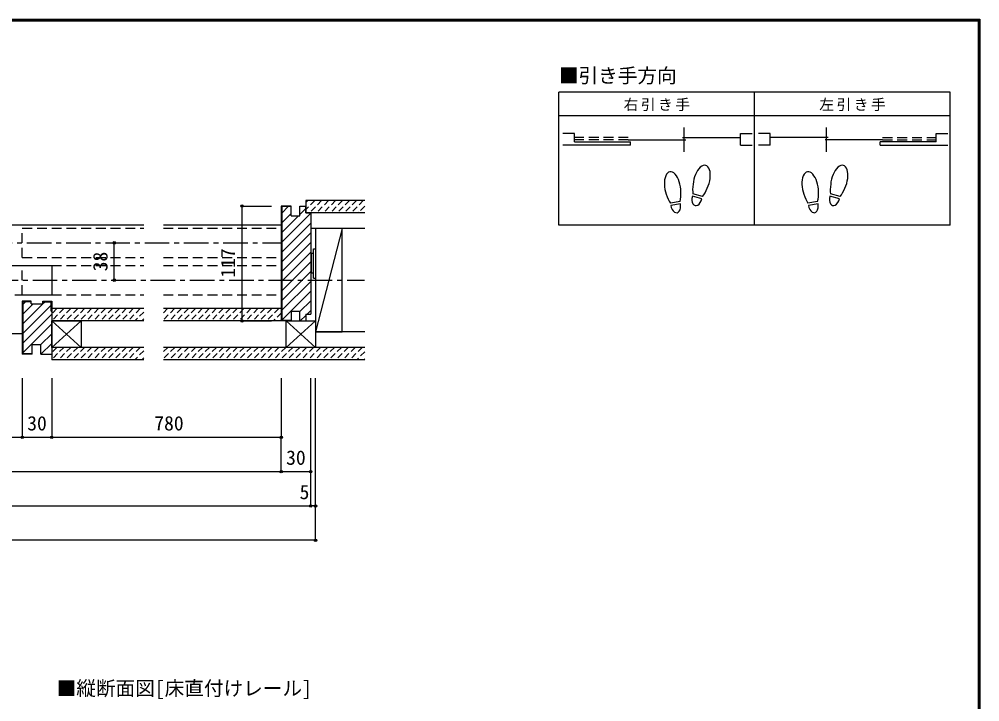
# Model space of a CAD drawing. Units: millimetres at full size, sheet at 1:5; details may follow other scales. Extents: x -973 to 977, y -718 to 696.
# Drawn here: x -1 to 977, y 0 to 696 of the extents above; entities that cross this region are included whole.
import ezdxf
from ezdxf.enums import TextEntityAlignment as Align

# ---------------------------------------------------------------- set-up
doc = ezdxf.new("R2010")
doc.units = ezdxf.units.MM
doc.header["$LTSCALE"] = 5
doc.header["$PDMODE"] = 32
doc.header["$PDSIZE"] = 2.5
for name, pattern in [('CHAIN1', [8, 5, -1, 1, -1]), ('DASHED1', [1.8, 1.2, -0.6]), ('DASHED2', [3, 2, -1])]:
    doc.linetypes.add(name, pattern=pattern)
for name, color, linetype in [('0-1_通り芯', 4, 'CHAIN1'), ('0-2_柱', 7, 'Continuous'), ('0-3_仕上げ', 2, 'Continuous'), ('0-4_枠', 3, 'Continuous'), ('0-6_扉', 6, 'Continuous'), ('0-7_金物', 7, 'Continuous'), ('0-8_戸当り', 3, 'Continuous'), ('0-A_文字', 7, 'Continuous'), ('0-B_寸法', 7, 'Continuous'), ('0-C_ハッチ', 4, 'DASHED1'), ('F-1_枠', 6, 'Continuous')]:
    doc.layers.add(name, color=color, linetype=linetype)
doc.styles.add('ＭＳ ゴシック', font='')
doc.styles.get('ＭＳ ゴシック').set_extended_font_data('MS Gothic')

msp = doc.modelspace()

# ---------------------------------------------------------------- linework, layer by layer
at = {"layer": '0-1_通り芯'}
msp.add_line((-547.68, 430), (350.289, 430), dxfattribs=at)
at = {"layer": '0-2_柱'}
for p, q in [((327.32, 482.5), (300.32, 377.5)), ((327.32, 482.5), (300.32, 482.5)), ((300.32, 482.5), (300.32, 361.5)), ((327.32, 377.5), (327.32, 482.5)), ((31.653, 361.5), (31.653, 388.5)), ((61.653, 388.5), (31.653, 361.5)), ((61.653, 388.5), (61.653, 361.5)), ((300.32, 361.5), (270.32, 388.5)), ((300.32, 377.5), (327.32, 377.5)), ((61.653, 361.5), (31.653, 361.5)), ((300.32, 361.5), (270.32, 361.5))]:
    msp.add_line(p, q, dxfattribs=at)
msp.add_lwpolyline([(61.653, 361.5), (31.653, 388.5), (61.653, 388.5)], dxfattribs=at)
msp.add_lwpolyline([(300.32, 388.5), (270.32, 361.5), (270.32, 388.5)], close=True, dxfattribs=at)
at = {"layer": '0-3_仕上げ'}
for p, q in [((350.32, 511), (290.32, 511)), ((290.32, 511), (290.32, 498.5)), ((350.32, 498.5), (290.32, 498.5)), ((295.32, 498.5), (295.32, 482.5)), ((350.32, 482.5), (295.32, 482.5)), ((31.653, 401), (31.653, 388.5)), ((125.32, 401), (31.653, 401)), ((265.32, 401), (145.32, 401)), ((125.32, 388.5), (31.653, 388.5)), ((265.32, 388.5), (145.32, 388.5)), ((300.32, 377.5), (300.32, 361.5)), ((350.32, 377.5), (300.32, 377.5)), ((350.32, 361.5), (145.32, 361.5)), ((125.32, 349), (31.653, 349)), ((350.32, 349), (145.32, 349))]:
    msp.add_line(p, q, dxfattribs=at)
msp.add_lwpolyline([(125.32, 361.5), (31.653, 361.5), (31.653, 349)], dxfattribs=at)
at = {"layer": '0-4_枠'}
for p, q in [((275.32, 505.5), (265.32, 505.5)), ((265.32, 505.5), (265.32, 388.5)), ((275.32, 505), (265.82, 505)), ((265.82, 505), (265.82, 389)), ((275.32, 495.5), (275.32, 505.5)), ((284.32, 505.5), (290.32, 505.5)), ((284.32, 495.5), (284.32, 505.5)), ((290.32, 498.5), (290.32, 505.5)), ((275.32, 495.5), (284.32, 495.5)), ((290.32, 498.5), (295.32, 498.5)), ((295.32, 498.5), (295.32, 395.5)), ((1.653, 408.5), (1.653, 354.5)), ((10.653, 408), (2.153, 408)), ((2.153, 408), (2.153, 355)), ((22.653, 408), (31.153, 408)), ((31.153, 398.5), (31.153, 408)), ((31.653, 408.5), (31.653, 354.5)), ((31.153, 398.5), (31.653, 398.5)), ((275.32, 398.5), (284.32, 398.5)), ((275.32, 398.5), (275.32, 388.5)), ((284.32, 388.5), (284.32, 398.5)), ((290.32, 395.5), (295.32, 395.5)), ((290.32, 395.5), (290.32, 388.5)), ((275.32, 388.5), (265.32, 388.5)), ((275.32, 389), (265.82, 389)), ((284.32, 388.5), (290.32, 388.5)), ((20.653, 354.5), (20.653, 364.5)), ((11.653, 354.5), (1.653, 354.5)), ((11.653, 355), (2.153, 355)), ((20.653, 354.5), (31.653, 354.5))]:
    msp.add_line(p, q, dxfattribs=at)
at = {"layer": '0-4_枠', "color": 4}
for p, q in [((-98.68, 486.5), (125.32, 486.5)), ((145.32, 486.5), (265.32, 486.5)), ((-98.68, 375.5), (1.653, 375.5))]:
    msp.add_line(p, q, dxfattribs=at)
at = {"layer": '0-4_枠'}
for points in [[(10.653, 406), (10.653, 408.5), (1.653, 408.5)], [(10.653, 406), (22.653, 406), (22.653, 408.5), (31.653, 408.5)], [(11.653, 354.5), (11.653, 364.5), (20.653, 364.5)]]:
    msp.add_lwpolyline(points, dxfattribs=at)
at = {"layer": '0-6_扉', "color": 2, "linetype": 'DASHED2'}
for p, q in [((1.653, 453), (1.653, 483)), ((1.653, 483), (125.32, 483)), ((145.32, 483), (265.32, 483)), ((265.32, 483), (265.32, 453)), ((1.653, 453), (125.32, 453)), ((145.32, 453), (265.32, 453)), ((1.653, 415), (1.653, 445)), ((1.653, 445), (125.32, 445)), ((145.32, 445), (265.32, 445)), ((265.32, 445), (265.32, 415)), ((1.653, 415), (125.32, 415)), ((145.32, 415), (265.32, 415))]:
    msp.add_line(p, q, dxfattribs=at)
at = {"layer": '0-6_扉'}
for p, q in [((-98.68, 445), (31.653, 445)), ((31.653, 445), (31.653, 415)), ((-5.787, 415), (31.653, 415))]:
    msp.add_line(p, q, dxfattribs=at)
at = {"layer": '0-7_金物'}
for p, q in [((298.32, 432), (298.32, 462)), ((298.32, 462), (300.32, 462)), ((300.32, 462.5), (300.32, 432.5)), ((296.32, 456), (295.344, 456)), ((298.32, 457), (296.32, 457)), ((296.32, 437), (296.32, 457)), ((296.32, 437.967), (295.344, 437.967)), ((298.32, 437), (296.32, 437)), ((298.32, 432), (300.32, 432))]:
    msp.add_line(p, q, dxfattribs=at)
at = {"layer": '0-8_戸当り'}
for p, q in [((675.595, 560.855), (675.595, 585.655)), ((820.717, 560.855), (820.717, 585.655)), ((671.436, 510.213), (661.555, 508.471)), ((693.685, 512.874), (683.993, 515.471)), ((694.306, 515.192), (684.614, 517.789)), ((811.564, 510.213), (801.682, 508.471)), ((833.812, 512.874), (824.12, 515.471)), ((834.433, 515.192), (824.741, 517.789)), ((671.853, 507.85), (661.971, 506.107)), ((811.98, 507.85), (802.099, 506.107))]:
    msp.add_line(p, q, dxfattribs=at)
at = {"layer": '0-8_戸当り', "color": 2}
for p, q in [((621.033, 567.455), (552.072, 567.455)), ((564.072, 571.055), (621.033, 571.055)), ((618.633, 572.855), (677.195, 572.855)), ((621.033, 567.455), (621.033, 571.055)), ((673.995, 575.255), (732.956, 575.255)), ((732.956, 567.455), (744.956, 567.455)), ((763.356, 567.455), (751.356, 567.455)), ((822.317, 575.255), (763.356, 575.255)), ((877.678, 572.855), (819.117, 572.855)), ((875.278, 567.455), (875.278, 571.055)), ((932.239, 571.055), (875.278, 571.055)), ((875.278, 567.455), (944.239, 567.455))]:
    msp.add_line(p, q, dxfattribs=at)
at = {"layer": '0-8_戸当り', "linetype": 'DASHED2'}
for p, q in [((618.633, 575.255), (564.072, 575.255)), ((618.633, 572.855), (564.072, 572.855)), ((877.678, 575.255), (932.239, 575.255)), ((877.678, 572.855), (932.239, 572.855))]:
    msp.add_line(p, q, dxfattribs=at)
at = {"layer": '0-8_戸当り', "color": 2}
for points in [[(564.072, 571.055), (564.072, 579.255), (552.072, 579.255)], [(732.956, 567.455), (732.956, 579.255), (744.956, 579.255)], [(763.356, 567.455), (763.356, 579.255), (751.356, 579.255)], [(932.239, 571.055), (932.239, 579.255), (944.239, 579.255)]]:
    msp.add_lwpolyline(points, dxfattribs=at)
at = {"layer": '0-8_戸当り'}
for centre, major_axis, ratio, start_param, end_param in [((693.443, 531.357), (4.165, 15.544), 0.5, 4.3405914, 8.2257792), ((833.571, 531.357), (4.165, 15.544), 0.5, 4.3405914, 8.2257792), ((663.823, 524.499), (-2.794, 15.847), 0.5, 4.3405914, 8.2257792), ((803.95, 524.499), (-2.794, 15.847), 0.5, 4.3405914, 8.2257792), ((663.903, 524.045), (-3.386, 19.203), 0.4, 3.8403085, 4.432552), ((693.324, 530.912), (5.047, 18.835), 0.4, 1.8506333, 2.4428768), ((693.324, 530.912), (5.047, 18.835), 0.4, 3.8403085, 4.432552), ((804.03, 524.045), (-3.386, 19.203), 0.4, 3.8403085, 4.432552), ((833.451, 530.912), (5.047, 18.835), 0.4, 1.8506333, 2.4428768), ((833.451, 530.912), (5.047, 18.835), 0.4, 3.8403085, 4.432552), ((663.903, 524.045), (-3.386, 19.203), 0.4, 1.8506333, 2.4428768), ((688.839, 514.173), (2.164, 8.077), 0.6, 1.5707963, 4.712389), ((804.03, 524.045), (-3.386, 19.203), 0.4, 1.8506333, 2.4428768), ((828.966, 514.173), (2.164, 8.077), 0.6, 1.5707963, 4.712389), ((666.912, 506.979), (-1.452, 8.235), 0.6, 1.5707963, 4.712389), ((807.04, 506.979), (-1.452, 8.235), 0.6, 1.5707963, 4.712389)]:
    msp.add_ellipse(centre, major_axis=major_axis, ratio=ratio, start_param=start_param, end_param=end_param, dxfattribs=at)
at = {"layer": '0-A_文字', "color": 3}
for p, q in [((548.072, 485.984), (548.072, 621.667)), ((747.356, 485.984), (747.356, 621.667)), ((548.072, 597.667), (946.639, 597.667)), ((946.639, 485.984), (548.072, 485.984))]:
    msp.add_line(p, q, dxfattribs=at)
msp.add_lwpolyline([(946.639, 485.984), (946.639, 621.667), (548.072, 621.667)], dxfattribs=at)
at = {"layer": '0-B_寸法', "color": 4}
for p, q in [((225.32, 505.5), (255.32, 505.5)), ((95.324, 430), (95.324, 468)), ((1.653, 330), (1.653, 270)), ((31.653, 330), (31.653, 270)), ((265.32, 330), (265.32, 270)), ((295.32, 200), (295.32, 330)), ((300.289, 165), (300.289, 330)), ((-462.68, 270), (265.32, 270)), ((265.32, 235), (265.32, 270)), ((-462.68, 235), (265.32, 235)), ((265.32, 235), (295.32, 235)), ((-492.68, 200), (295.32, 200)), ((300.289, 200), (295.32, 200)), ((300.289, 165), (-497.68, 165))]:
    msp.add_line(p, q, dxfattribs=at)
at = {"layer": '0-B_寸法', "color": 4, "linetype": 'CHAIN1'}
msp.add_line((-473.68, 468), (265.32, 468), dxfattribs=at)
at = {"layer": '0-B_寸法', "color": 4}
msp.add_lwpolyline([(225.32, 505.5), (225.32, 388.5), (255.32, 388.5)], dxfattribs=at)
at = {"layer": '0-B_寸法'}
for p in [(225.32, 505.5), (95.324, 468), (95.324, 430), (225.32, 388.5), (1.653, 270), (31.653, 270), (265.32, 270), (265.32, 235), (295.32, 235), (295.32, 200), (300.289, 200), (300.289, 165)]:
    msp.add_point(p, dxfattribs=at)
at = {"layer": '0-C_ハッチ'}
for p, q in [((292.338, 511), (290.351, 509.013)), ((299.409, 511), (290.351, 501.942)), ((306.48, 511), (293.98, 498.5)), ((313.551, 511), (301.051, 498.5)), ((320.622, 511), (308.122, 498.5)), ((327.693, 511), (315.193, 498.5)), ((334.765, 511), (322.265, 498.5)), ((341.836, 511), (329.336, 498.5)), ((348.907, 511), (336.407, 498.5)), ((350.32, 505.342), (343.478, 498.5)), ((43.952, 401), (31.653, 388.701)), ((36.881, 401), (31.653, 395.772)), ((51.023, 401), (38.523, 388.5)), ((58.094, 401), (45.594, 388.5)), ((65.165, 401), (52.665, 388.5)), ((72.236, 401), (59.736, 388.5)), ((79.308, 401), (66.808, 388.5)), ((86.379, 401), (73.879, 388.5)), ((93.45, 401), (80.95, 388.5)), ((100.521, 401), (88.021, 388.5)), ((107.592, 401), (95.092, 388.5)), ((114.663, 401), (102.163, 388.5)), ((121.734, 401), (109.234, 388.5)), ((125.32, 397.515), (116.305, 388.5)), ((149.612, 401), (145.32, 396.708)), ((156.683, 401), (145.32, 389.637)), ((163.754, 401), (151.254, 388.5)), ((170.825, 401), (158.325, 388.5)), ((177.896, 401), (165.396, 388.5)), ((184.967, 401), (172.467, 388.5)), ((192.038, 401), (179.538, 388.5)), ((199.109, 401), (186.609, 388.5)), ((206.18, 401), (193.68, 388.5)), ((213.252, 401), (200.752, 388.5)), ((220.323, 401), (207.823, 388.5)), ((227.394, 401), (214.894, 388.5)), ((234.465, 401), (221.965, 388.5)), ((241.536, 401), (229.036, 388.5)), ((248.607, 401), (236.107, 388.5)), ((255.678, 401), (243.178, 388.5)), ((262.749, 401), (250.249, 388.5)), ((265.32, 396.5), (257.32, 388.5)), ((125.32, 390.444), (123.376, 388.5)), ((265.32, 389.428), (264.391, 388.5)), ((36.881, 361.5), (31.653, 356.272)), ((43.952, 361.5), (31.653, 349.201)), ((51.023, 361.5), (38.523, 349)), ((58.094, 361.5), (45.594, 349)), ((65.165, 361.5), (52.665, 349)), ((72.236, 361.5), (59.736, 349)), ((79.308, 361.5), (66.808, 349)), ((86.379, 361.5), (73.879, 349)), ((93.45, 361.5), (80.95, 349)), ((100.521, 361.5), (88.021, 349)), ((107.592, 361.5), (95.092, 349)), ((114.663, 361.5), (102.163, 349)), ((121.734, 361.5), (109.234, 349)), ((125.32, 358.015), (116.305, 349)), ((156.83, 361.5), (145.351, 350.021)), ((149.759, 361.5), (145.351, 357.092)), ((163.901, 361.5), (151.401, 349)), ((170.972, 361.5), (158.472, 349)), ((178.043, 361.5), (165.543, 349)), ((185.114, 361.5), (172.614, 349)), ((192.186, 361.5), (179.686, 349)), ((199.257, 361.5), (186.757, 349)), ((206.328, 361.5), (193.828, 349)), ((213.399, 361.5), (200.899, 349)), ((220.47, 361.5), (207.97, 349)), ((227.541, 361.5), (215.041, 349)), ((234.612, 361.5), (222.112, 349)), ((241.683, 361.5), (229.183, 349)), ((248.754, 361.5), (236.254, 349)), ((255.825, 361.5), (243.325, 349)), ((262.896, 361.5), (250.396, 349)), ((269.967, 361.5), (257.467, 349)), ((277.038, 361.5), (264.538, 349)), ((284.109, 361.5), (271.609, 349)), ((291.18, 361.5), (278.68, 349)), ((298.252, 361.5), (285.752, 349)), ((305.323, 361.5), (292.823, 349)), ((312.394, 361.5), (299.894, 349)), ((319.465, 361.5), (306.965, 349)), ((326.536, 361.5), (314.036, 349)), ((333.607, 361.5), (321.107, 349)), ((340.678, 361.5), (328.178, 349)), ((347.749, 361.5), (335.249, 349)), ((350.32, 357), (342.32, 349)), ((125.32, 350.944), (123.376, 349)), ((350.32, 349.928), (349.391, 349))]:
    msp.add_line(p, q, dxfattribs=at)
at = {"layer": '0-C_ハッチ', "linetype": 'Continuous'}
for p, q in [((265.82, 498.278), (272.542, 505)), ((284.32, 496.979), (290.32, 502.979)), ((265.82, 468.579), (295.32, 498.079)), ((265.82, 488.378), (275.32, 497.878)), ((265.82, 478.479), (282.841, 495.5)), ((265.82, 458.68), (295.32, 488.18)), ((265.82, 448.78), (295.32, 478.28)), ((265.82, 438.881), (295.32, 468.381)), ((265.82, 428.981), (295.32, 458.481)), ((265.82, 419.082), (295.32, 448.582)), ((265.82, 409.182), (295.32, 438.682)), ((265.82, 399.283), (295.32, 428.783)), ((265.82, 389.383), (295.32, 418.883)), ((2.153, 405.376), (4.777, 408)), ((2.153, 385.577), (22.576, 406)), ((2.153, 395.477), (12.676, 406)), ((2.153, 375.678), (31.153, 404.678)), ((22.653, 406.077), (24.576, 408)), ((284.32, 397.984), (295.32, 408.984)), ((2.153, 365.778), (31.653, 395.278)), ((284.735, 388.5), (290.32, 394.084)), ((291.735, 395.5), (295.32, 399.084)), ((2.153, 355.879), (31.653, 385.379)), ((20.653, 364.479), (31.653, 375.479)), ((20.653, 354.58), (31.653, 365.58)), ((11.174, 355), (11.653, 355.479))]:
    msp.add_line(p, q, dxfattribs=at)
at = {"layer": 'F-1_枠'}
for p, q in [((-973.347, 695.833), (976.653, 695.833)), ((-973.347, 695), (976.653, 695)), ((974.986, 695.833), (974.986, -700.833)), ((975.82, 695.833), (975.82, -700.833)), ((976.653, 695.833), (976.653, -700.833)), ((-973.347, 694.167), (976.653, 694.167))]:
    msp.add_line(p, q, dxfattribs=at)

# ---------------------------------------------------------------- texts
at = {"layer": '0-A_文字', "style": 'ＭＳ ゴシック'}
for s, p in [('■引き手方向', (548.072, 626.667)), ('■縦断面図[床直付けレール]', (36.653, 2.5))]:
    msp.add_text(s, height=14.66, dxfattribs=at).set_placement(p, align=Align.BOTTOM_LEFT)
at = {"layer": '0-A_文字', "char_height": 11, "attachment_point": 7, "style": 'ＭＳ ゴシック'}
for s, insert in [('\\T1.17;右引き手', (613.964, 602.167)), ('\\T1.17;左引き手', (813.248, 602.167))]:
    msp.add_mtext(s, dxfattribs=dict(at, insert=insert))
at = {"layer": '0-B_寸法', "style": 'ＭＳ ゴシック'}
for s, p in [('117', (222.82, 432.5)), ('38', (92.824, 439))]:
    msp.add_text(s, height=14.66, rotation=90, dxfattribs=at).set_placement(p, align=Align.BOTTOM_LEFT)
for s, p in [('30', (6.653, 272.5)), ('780', (136.065, 272.5)), ('30', (270.302, 237.5)), ('5', (284.043, 202.5))]:
    msp.add_text(s, height=14.66, dxfattribs=at).set_placement(p, align=Align.BOTTOM_LEFT)

doc.saveas('drawing.dxf')
